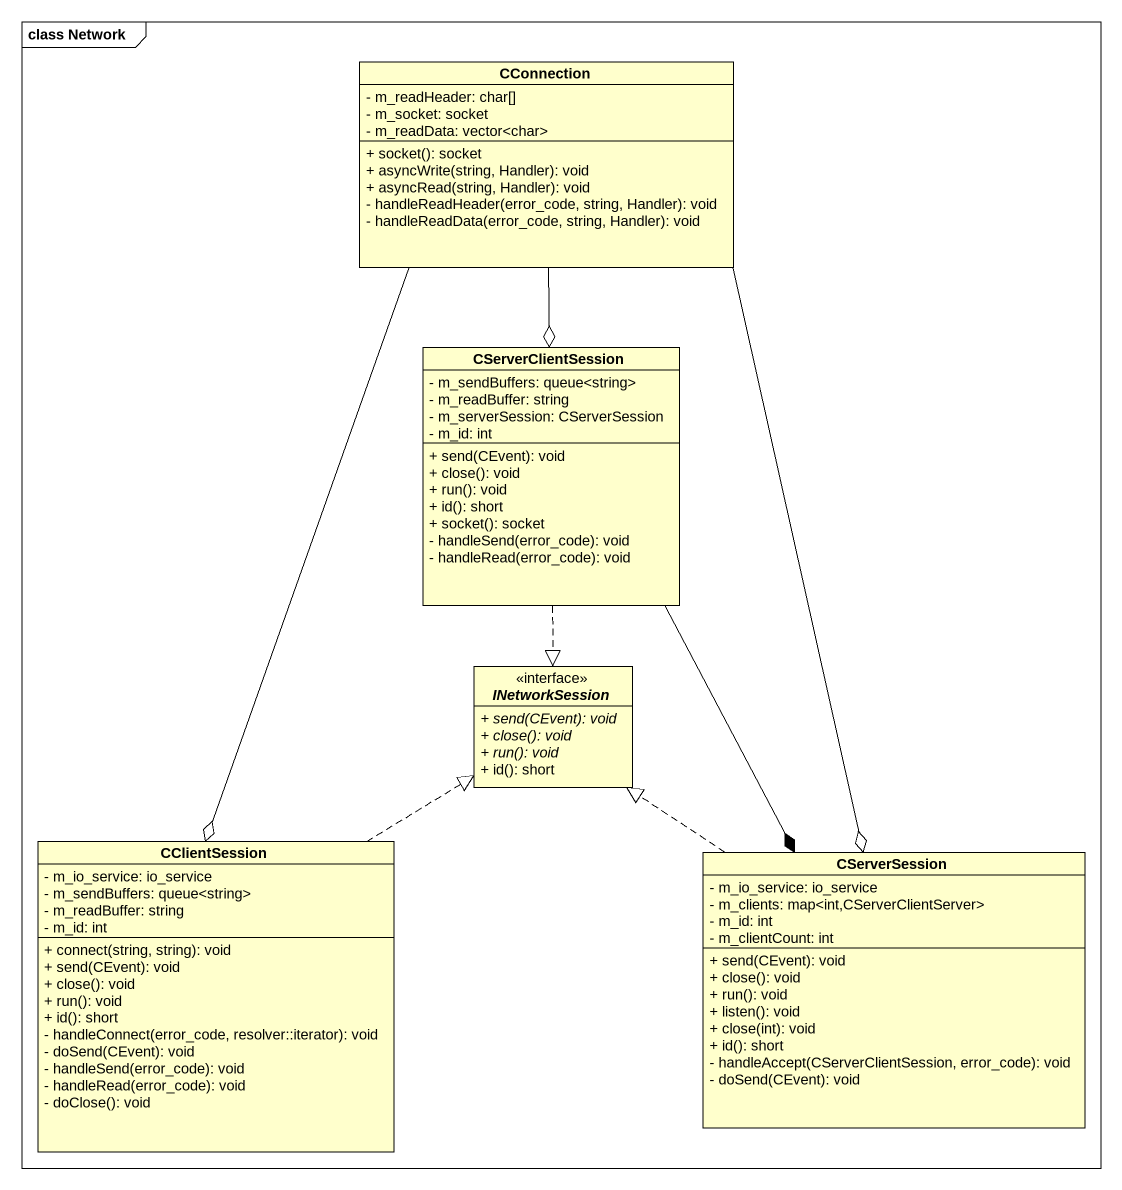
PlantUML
@startuml
mainframe class Network
hide circle
hide empty members
skinparam classAttributeIconSize 0
class CConnection {
  - m_readHeader: char[]
  - m_socket: socket
  - m_readData: vector<char>
  + socket(): socket
  + asyncWrite(string, Handler): void
  + asyncRead(string, Handler): void
  - handleReadHeader(error_code, string, Handler): void
  - handleReadData(error_code, string, Handler): void
}
class CServerClientSession {
  - m_sendBuffers: queue<string>
  - m_readBuffer: string
  - m_serverSession: CServerSession
  - m_id: int
  + send(CEvent): void
  + close(): void
  + run(): void
  + id(): short
  + socket(): socket
  - handleSend(error_code): void
  - handleRead(error_code): void
}
interface INetworkSession <<interface>> {
  {abstract} + send(CEvent): void
  {abstract} + close(): void
  {abstract} + run(): void
  + id(): short
}
class CClientSession {
  - m_io_service: io_service
  - m_sendBuffers: queue<string>
  - m_readBuffer: string
  - m_id: int
  + connect(string, string): void
  + send(CEvent): void
  + close(): void
  + run(): void
  + id(): short
  - handleConnect(error_code, resolver::iterator): void
  - doSend(CEvent): void
  - handleSend(error_code): void
  - handleRead(error_code): void
  - doClose(): void
}
class CServerSession {
  - m_io_service: io_service
  - m_clients: map<int,CServerClientServer>
  - m_id: int
  - m_clientCount: int
  + send(CEvent): void
  + close(): void
  + run(): void
  + listen(): void
  + close(int): void
  + id(): short
  - handleAccept(CServerClientSession, error_code): void
  - doSend(CEvent): void
}
CConnection --o CServerClientSession
CConnection --o CClientSession
CConnection --o CServerSession
CServerClientSession ..|> INetworkSession
CServerClientSession --* CServerSession
CClientSession .up.|> INetworkSession
CServerSession .up.|> INetworkSession
@enduml
